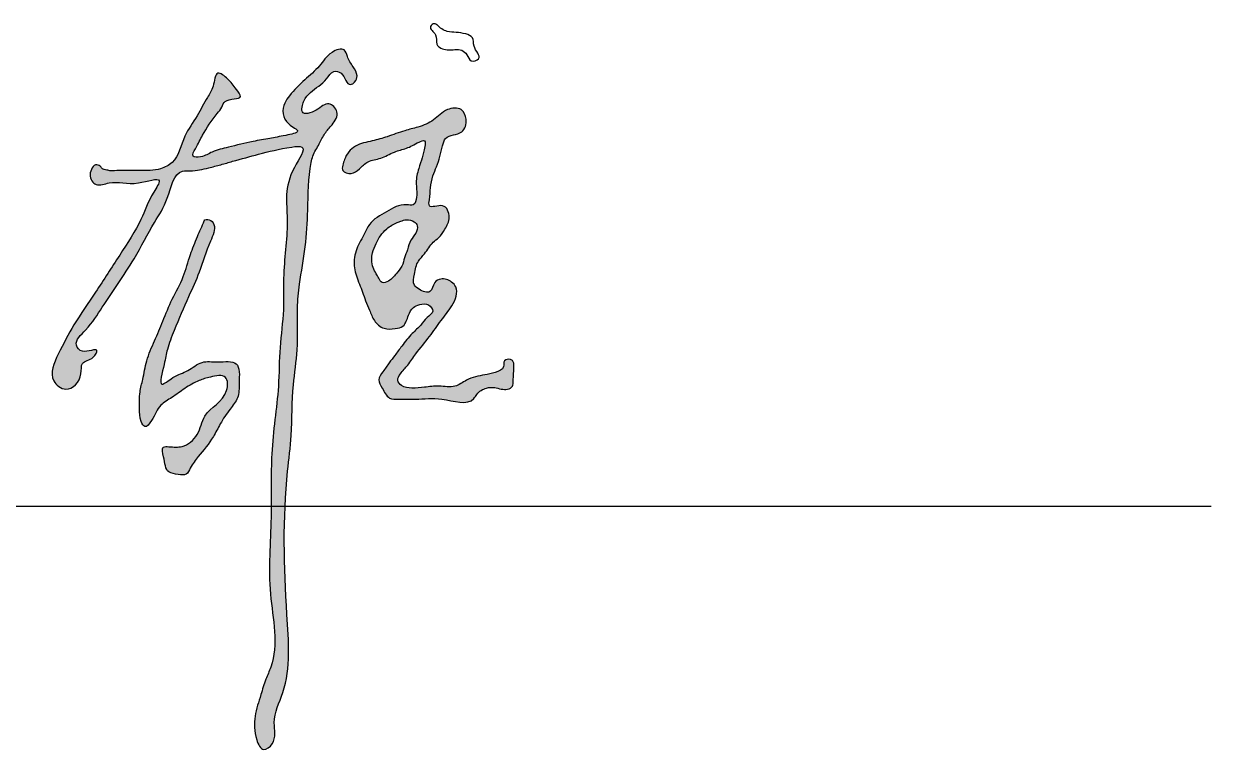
# Model space of a CAD drawing. Extents: x 174641 to 414490, y 73126 to 493158.
# Drawn here: x 202429 to 204272, y 405092 to 406224 of the extents above; entities that cross this region are included whole.
import ezdxf

# ---------------------------------------------------------------- set-up
doc = ezdxf.new("R2010")
doc.units = 0
doc.header["$LTSCALE"] = 1000
doc.header["$MEASUREMENT"] = 0
doc.layers.add('文字和字符', color=7, linetype='Continuous')

msp = doc.modelspace()

# ---------------------------------------------------------------- hatches: boundary and pattern name
at = {"layer": '文字和字符'}
h = msp.add_hatch(color=6, dxfattribs=at)
edge = h.paths.add_edge_path()
edge.add_spline(control_points=[(202577, 405996), (202577.3, 405996), (202614.1, 405996.2), (202637.1, 405995.5), (202669.2, 406011.1), (202675.2, 406048.6), (202698.2, 406078.8), (202711.7, 406106.6), (202724.7, 406125), (202726.3, 406154.4), (202748.7, 406136.2), (202756, 406125.8), (202773, 406104.2), (202741.4, 406109.7), (202736.9, 406093.3), (202722.9, 406077.7), (202708.1, 406054.7), (202698.9, 406035.1), (202687.5, 406016), (202708.4, 406016.6), (202722.5, 406026.6), (202751.5, 406033.1), (202780.1, 406040.6), (202811.5, 406046), (202830.4, 406049.5), (202863.2, 406055.9), (202830.3, 406070.2), (202829.2, 406096.1), (202845.7, 406117.7), (202863.7, 406136.5), (202889, 406156.8), (202901.2, 406178.5), (202926.9, 406188.3), (202931.8, 406169.8), (202939, 406158.1), (202948.3, 406144.8), (202944.3, 406133.5), (202930.6, 406124.7), (202926.9, 406147.8), (202907.5, 406151.7), (202896.3, 406131.5), (202877.5, 406122), (202864.4, 406107.1), (202861.1, 406096.7), (202859.2, 406080.6), (202885.9, 406088.1), (202900.3, 406105.8), (202920.7, 406085.9), (202908.6, 406067.1), (202895.4, 406054), (202887.9, 406035.9), (202878, 406022.2), (202870.6, 405987.4), (202870.5, 405940.2), (202867, 405877), (202857.3, 405826.9), (202852.2, 405773.4), (202856.3, 405720.9), (202844.6, 405655.7), (202846.2, 405592.6), (202830.8, 405474.4), (202833.4, 405342.3), (202845.3, 405208), (202812.6, 405145.3), (202823, 405110.8), (202799.2, 405091.9), (202779.9, 405134), (202793.4, 405168), (202803.5, 405205.4), (202826.9, 405253.5), (202805.2, 405342), (202814.9, 405450.8), (202811.6, 405541.5), (202818.5, 405609.1), (202825.8, 405663.9), (202825.2, 405720.9), (202833.8, 405778.7), (202830.5, 405844.9), (202842.8, 405922), (202830.3, 405978.7), (202872.1, 406035.8), (202828.8, 406030.6), (202798.2, 406022.2), (202760.3, 406012.5), (202734.8, 406004.8), (202712.9, 405999.4), (202693.7, 405994.7), (202662, 405997.1), (202655, 405950.7), (202627.8, 405910.5), (202597.9, 405850.7), (202557.6, 405795.9), (202532, 405753.2), (202504.6, 405729.6), (202521.1, 405709.6), (202548.5, 405724.4), (202536, 405701.2), (202516.4, 405700.7), (202521.3, 405673.4), (202498.1, 405648.5), (202465.1, 405673.7), (202484.7, 405716.1), (202507.1, 405759), (202542.7, 405809.6), (202576.5, 405863.2), (202611.5, 405916), (202622.9, 405951.3), (202648.2, 405989.5), (202596.2, 405969.3), (202571.6, 405982.5), (202540.9, 405969.3), (202527.5, 405988.9), (202538.9, 406008.7), (202548.8, 406002.1), (202551.7, 405997.5), (202557.2, 405997), (202564, 405994.5), (202576.8, 405996), (202577, 405996)], knot_values=[0, 0, 0, 0, 30.010681, 59.710914, 78.593199, 120.407305, 154.524141, 185.004149, 203.061643, 222.774317, 238.80713, 258.455944, 270.333782, 293.330836, 302.766156, 314.154011, 351.592667, 373.783884, 384.727657, 395.744414, 413.857163, 437.957453, 474.261753, 498.637383, 521.996218, 540.039757, 556.440551, 586.981856, 599.46137, 631.292047, 659.861277, 686.798362, 704.454635, 714.77327, 731.806988, 745.746399, 755.60273, 762.331918, 783.607358, 794.2488, 808.935268, 839.224822, 854.000646, 861.29652, 870.524529, 890.282084, 910.927322, 927.245681, 946.958313, 963.356978, 980.390735, 1000.003082, 1009.515457, 1078.314372, 1130.678307, 1184.843128, 1219.935368, 1279.461792, 1329.992924, 1402.614913, 1454.086505, 1659.988392, 1772.185683, 1817.246483, 1847.677046, 1862.240127, 1879.608782, 1944.488332, 1967.79145, 1986.349178, 2091.415626, 2201.453187, 2292.790848, 2342.000053, 2390.03078, 2446.006624, 2499.916829, 2551.206876, 2630.928051, 2705.368541, 2736.511304, 2751.139397, 2799.882761, 2838.437816, 2856.100871, 2874.060326, 2900.839764, 2911.90203, 2956.44123, 2995.684828, 3055.617738, 3138.927419, 3179.415616, 3204.798199, 3217.112426, 3237.828089, 3249.032304, 3266.585733, 3281.97368, 3312.759311, 3333.895438, 3372.534497, 3420.293911, 3476.863372, 3540.284988, 3599.822241, 3643.146119, 3661.15915, 3690.737213, 3733.200125, 3751.837118, 3768.448916, 3785.656639, 3792.541545, 3796.752385, 3800.355287, 3806.580356, 3819.839144, 3819.839144, 3819.839144, 3819.839144], degree=3, periodic=0)
h = msp.add_hatch(color=6, dxfattribs=at)
edge = h.paths.add_edge_path()
edge.add_spline(control_points=[(202927, 406013.1), (202927.1, 406013.4), (202944.1, 406040.7), (202968.8, 406040.4), (202994.8, 406048.8), (203017.7, 406057.7), (203042.6, 406063.3), (203066.4, 406072.8), (203082.4, 406092.3), (203109.2, 406095), (203117.8, 406074.4), (203111.5, 406049.6), (203083.7, 406052.5), (203076.9, 406026.7), (203072.8, 406007.6), (203062.9, 405987), (203060, 405969), (203059.3, 405955), (203056, 405934.6), (203082.8, 405948.6), (203092.4, 405922.5), (203083.6, 405905.9), (203075, 405892.5), (203060.8, 405883.1), (203053.7, 405868.2), (203038.8, 405854.5), (203035.7, 405837.3), (203032, 405819.1), (203044.1, 405810.3), (203062.3, 405802.7), (203064.1, 405822.4), (203078.2, 405830), (203091.6, 405825.4), (203105.3, 405810.7), (203094.5, 405784.5), (203075.8, 405763.5), (203058.7, 405736.9), (203039.7, 405715.6), (203026.2, 405694.5), (203015, 405683.2), (203007.1, 405670.7), (203016.7, 405659.6), (203032.5, 405658), (203052, 405659.6), (203073.9, 405662.9), (203097.6, 405657.8), (203114.1, 405670.7), (203135.3, 405678), (203154, 405679.9), (203176, 405688), (203172, 405703.6), (203189.6, 405704.1), (203190, 405691.4), (203189.2, 405681.1), (203188.6, 405670.9), (203188.8, 405660.3), (203175.9, 405654), (203162.6, 405659.9), (203145.2, 405659.5), (203133.6, 405652), (203120.7, 405629.3), (203078.7, 405645.5), (203042.2, 405640.5), (203015.7, 405641.6), (202993.7, 405640.7), (202986.8, 405657.1), (202977.1, 405671.3), (202987.4, 405685), (202995.6, 405697), (203005.7, 405710.2), (203017.3, 405725.5), (203029.7, 405742.1), (203045.3, 405755), (203053.1, 405767.8), (203067.5, 405776.4), (203057.2, 405790.5), (203044.3, 405788.9), (203031.8, 405783.9), (203025.1, 405770.3), (203021.1, 405753.6), (203003.8, 405750), (202987, 405749), (202971.9, 405762.2), (202966.4, 405779), (202959.1, 405793.2), (202954.2, 405811.6), (202944.2, 405831.5), (202939.8, 405858.5), (202947.6, 405880.3), (202958, 405897.2), (202966.3, 405918), (202992.4, 405931.7), (203014.3, 405945.9), (203035.8, 405940.4), (203040.7, 405959.2), (203036.4, 405976.8), (203041.2, 405997.8), (203047.8, 406016.4), (203051.1, 406028.5), (203053.1, 406044.8), (203036.5, 406037.5), (203024.7, 406029.9), (203002.3, 406025.6), (202984.8, 406013.6), (202963.2, 406012), (202950.8, 405998.7), (202938.8, 405989.7), (202918.2, 405992.7), (202927, 406012.9), (202927, 406013.1)], knot_values=[0, 0, 0, 0, 24.512001, 49.882294, 72.277412, 98.738469, 118.409447, 143.109669, 167.776883, 187.618262, 203.042037, 222.126752, 247.275306, 258.48372, 289.86628, 303.795246, 321.379231, 338.707377, 347.328395, 366.307106, 385.237264, 403.506228, 418.562709, 428.786369, 449.648574, 463.118664, 483.023077, 498.54091, 507.708607, 523.614939, 538.272825, 548.331434, 564.446663, 573.613544, 601.356343, 627.727416, 655.753502, 687.468657, 707.386499, 724.030195, 733.822997, 742.988374, 758.369859, 776.521682, 797.368312, 820.285411, 838.875384, 852.53501, 881.495768, 896.424896, 904.484831, 916.221913, 924.49056, 934.624145, 946.353648, 953.359124, 961.492881, 980.267656, 992.004738, 1008.557493, 1015.80342, 1061.650078, 1099.490071, 1123.473109, 1136.892554, 1154.792681, 1167.453766, 1180.555905, 1196.223819, 1209.542153, 1226.270416, 1249.735518, 1266.970627, 1281.05191, 1293.130439, 1303.91699, 1316.71909, 1326.731209, 1339.888064, 1357.279911, 1369.076666, 1385.0742, 1402.881823, 1419.32573, 1433.82478, 1447.087554, 1471.921893, 1495.500471, 1520.791964, 1533.894554, 1550.83807, 1581.024251, 1611.984954, 1621.45011, 1633.096343, 1654.387173, 1674.742462, 1691.115782, 1707.380906, 1715.678547, 1723.570803, 1743.940975, 1761.902668, 1783.344225, 1802.439161, 1818.418402, 1831.919163, 1844.453477, 1860.498716, 1860.498716, 1860.498716, 1860.498716], degree=3, periodic=0)
edge = h.paths.add_edge_path(flags=16)
edge.add_spline(control_points=[(203008.6, 405915.1), (203008.4, 405915), (202990.9, 405906.4), (202982.7, 405895.4), (202975.7, 405882.1), (202970, 405870), (202968.7, 405857.1), (202970.7, 405845.8), (202975.4, 405836.4), (202980, 405829), (202984.9, 405819.8), (202998.3, 405825.2), (203006.3, 405835.4), (203016.8, 405846.8), (203019.6, 405860.7), (203025.1, 405873.7), (203028.3, 405887.9), (203037.8, 405897.6), (203041.4, 405909.2), (203034.5, 405918.7), (203023.3, 405920.3), (203016.2, 405918.3), (203008.7, 405915.1), (203008.6, 405915.1)], knot_values=[0, 0, 0, 0, 17.49913, 30.768414, 43.809406, 57.820521, 67.761158, 79.395962, 89.172864, 96.402516, 104.532234, 113.624822, 128.719094, 142.570854, 155.091253, 167.081152, 182.063386, 194.044375, 204.792336, 212.007375, 223.839632, 231.821798, 237.531752, 237.531752, 237.531752, 237.531752], degree=3, periodic=0)
h = msp.add_hatch(color=6, dxfattribs=at)
edge = h.paths.add_edge_path()
edge.add_spline(control_points=[(202709.1, 405917.9), (202709, 405917.7), (202696.4, 405888.3), (202686.9, 405865.4), (202677.9, 405829.2), (202658.9, 405797.5), (202645.5, 405763.5), (202632.3, 405731.7), (202618.8, 405702.4), (202615.1, 405674.9), (202607.9, 405650.7), (202609.2, 405627.9), (202608.7, 405610.8), (202617.3, 405594), (202632.3, 405613.8), (202637.7, 405631.4), (202660.6, 405644.3), (202678.8, 405658.3), (202699.2, 405670.3), (202719.1, 405676.1), (202746.2, 405681.3), (202745.8, 405638.9), (202707.5, 405624.9), (202702, 405585.2), (202677.8, 405565.3), (202659.4, 405567.2), (202641.4, 405568.2), (202648.4, 405547), (202648.6, 405526.8), (202667.7, 405524.8), (202682.2, 405522.2), (202688.8, 405538.3), (202703.1, 405556.4), (202721.6, 405577.8), (202734.3, 405604.8), (202747.4, 405624), (202763.8, 405643.5), (202762.7, 405667.6), (202765.8, 405703.6), (202730.6, 405697.2), (202704.9, 405702.2), (202683.8, 405683), (202663.3, 405678.8), (202635.4, 405654), (202648.1, 405696.1), (202651.3, 405719.8), (202665.9, 405756.5), (202682.4, 405795.3), (202703.7, 405841.1), (202714.2, 405878.3), (202728.4, 405906.7), (202719.4, 405922.2), (202709.1, 405918), (202709.1, 405917.9)], knot_values=[0, 0, 0, 0, 24.542793, 52.435959, 85.650583, 121.512598, 155.916917, 186.540407, 217.474406, 244.606868, 263.102829, 287.388558, 305.597528, 314.527085, 327.332873, 353.193682, 372.630675, 395.352625, 418.617204, 435.772151, 457.249665, 475.959444, 524.49024, 552.742939, 580.507685, 599.437854, 607.362997, 621.159879, 644.090151, 657.95728, 669.398503, 679.892715, 700.008206, 736.031643, 756.664286, 782.242284, 801.590045, 823.390719, 851.090423, 877.54929, 900.135028, 924.011869, 947.574779, 965.855715, 994.232281, 1016.328926, 1045.309406, 1098.032674, 1136.336698, 1183.774373, 1208.195694, 1217.866995, 1225.149506, 1225.149506, 1225.149506, 1225.149506], degree=3, periodic=0)

# ---------------------------------------------------------------- linework, layer by layer
msp.add_line((200671.8, 405475.4), (204271.8, 405475.4))
at = {"layer": '文字和字符', "color": 6}
for points, start_tangent, end_tangent in [([(203070.9, 406221.3), (203086.1, 406211.9), (203100.2, 406210.2), (203114.9, 406207.8), (203125.4, 406202), (203127.8, 406189.1), (203134.8, 406169.2), (203123.6, 406166.2), (203116.6, 406175.6), (203109, 406182.6), (203086.1, 406183.2), (203070.3, 406192), (203068, 406206.7), (203060.3, 406219.6), (203066.2, 406223.7), (203070.9, 406221.3)], (0.676765, -0.736199), (0.676765, -0.736199)), ([(202577, 405996), (202609.4, 405996), (202641.4, 405998.7), (202659.3, 406008.5), (202679.2, 406049.1), (202698, 406080.8), (202714.2, 406109.5), (202723, 406126.9), (202730.5, 406146.9), (202745.4, 406138.2), (202759.1, 406121.9), (202765.4, 406110.7), (202741.7, 406103.2), (202736.5, 406094.5), (202729.2, 406084.5), (202706.7, 406050.9), (202695.5, 406029.7), (202691.8, 406018.4), (202703.6, 406017.2), (202721.7, 406024.7), (202746.7, 406032.2), (202784.9, 406041.1), (202810.8, 406045.9), (202835.6, 406050.5), (202854, 406057.1), (202840.3, 406068.3), (202834, 406100.7), (202841.5, 406112), (202865.2, 406136.9), (202887.7, 406158.1), (202907.6, 406179.3), (202926.3, 406183), (202931.3, 406173.1), (202940.1, 406156.9), (202946.3, 406143.1), (202942.6, 406133.2), (202936.3, 406129.4), (202921.4, 406146.9), (202910.1, 406149.4), (202898.9, 406138.2), (202873.9, 406117), (202864, 406104.5), (202861.5, 406097), (202861.5, 406087), (202882.7, 406089.5), (202902.6, 406099.5), (202915.1, 406087), (202907.6, 406067.1), (202896.4, 406053.4), (202887.7, 406037.2), (202877.7, 406018.4), (202875.2, 406008.5), (202869.8, 405934.3), (202865.8, 405877.8), (202857.1, 405819.9), (202853.8, 405782.1), (202853.5, 405717.8), (202847.5, 405663.5), (202844.1, 405585.1), (202838.6, 405529.7), (202837.5, 405307.1), (202831, 405186), (202817.9, 405139.1), (202814.6, 405106.4), (202801.5, 405097.7), (202790.6, 405112.9), (202797.1, 405182.8), (202804.8, 405206.8), (202812.4, 405225.3), (202812, 405338.9), (202812.8, 405457.8), (202814, 405556.6), (202818.8, 405609.5), (202824.2, 405661.2), (202826.8, 405721.6), (202832, 405779.7), (202832.6, 405835.1), (202837.9, 405921.1), (202849.1, 406000.8), (202860.7, 406032.4), (202844.9, 406032.4), (202793.5, 406021.1), (202753.2, 406010.3), (202734.9, 406005), (202716.1, 406000.2), (202687.5, 405995.5), (202675.5, 405995), (202651.9, 405953.1), (202632.1, 405915.5), (202600.3, 405859.1), (202550.9, 405783.8), (202525, 405748.5), (202510.9, 405725), (202520.3, 405715.6), (202542.6, 405716.7), (202536.8, 405706.2), (202520.3, 405696.8), (202517.9, 405680.3), (202494.4, 405656.8), (202475.6, 405669.7), (202482.6, 405710.9), (202506.9, 405756.4), (202540.6, 405807.5), (202578, 405864.9), (202610.9, 405920.2), (202630.9, 405962.6), (202639.2, 405980.2), (202607.4, 405976.7), (202561.5, 405976.7), (202541.5, 405974.3), (202532.1, 405989.6), (202542.6, 406004.9), (202549.1, 406001.2), (202552.3, 405997.9), (202556.1, 405997), (202562.7, 405995.6), (202577, 405996)], (1, 0), (1, 0)), ([(202927, 406013.1), (202943.8, 406033.6), (202969.9, 406042), (202993.2, 406048.5), (203020.3, 406057.8), (203040.8, 406063.4), (203065, 406074.6), (203086.5, 406090.4), (203107.9, 406090.4), (203115.4, 406075.5), (203108.8, 406056), (203083.7, 406045.7), (203079, 406034.5), (203069.7, 406001.9), (203064.1, 405987.9), (203060.4, 405969.3), (203058.5, 405950.7), (203058.5, 405941.3), (203079, 405941.3), (203089.3, 405923.6), (203082.7, 405905), (203073, 405891.9), (203064.6, 405884.8), (203051, 405866.8), (203041.7, 405855.6), (203035.2, 405835.1), (203035.2, 405818.3), (203042.6, 405811.8), (203059.4, 405808.1), (203066.9, 405822.1), (203076.2, 405827.6), (203093, 405823), (203099.5, 405815.5), (203093.5, 405786.2), (203076.6, 405763.2), (203058.9, 405738.6), (203037.7, 405711.7), (203025.1, 405694.2), (203013.5, 405680.4), (203009.5, 405670.6), (203015.3, 405662.6), (203031.4, 405658.5), (203051, 405659.7), (203073.5, 405661.4), (203098.2, 405661.4), (203116.1, 405670.6), (203129.9, 405675.8), (203160.5, 405682.7), (203173.7, 405691.9), (203174.9, 405700.6), (203187.5, 405701.1), (203189.8, 405692.5), (203189.3, 405681.6), (203188.7, 405668.9), (203187.5, 405661.4), (203180, 405656.8), (203159.9, 405659.1), (203147.2, 405658.5), (203132.2, 405648.7), (203127.6, 405642.4), (203078.1, 405641.3), (203037.2, 405641.3), (203011.2, 405641.3), (202996.8, 405643), (202985.3, 405658.5), (202980.1, 405671.2), (202986.5, 405683.9), (202996.3, 405697.7), (203004.9, 405709.2), (203015.8, 405723.6), (203032, 405743.2), (203045.2, 405756.3), (203055, 405767.9), (203063.7, 405777.7), (203057.3, 405787.5), (203043.5, 405788.1), (203033.7, 405783.5), (203026.2, 405771.4), (203017.6, 405754.7), (203005.5, 405750.7), (202988.2, 405751.2), (202973.2, 405763.3), (202965.7, 405779.4), (202959.4, 405793.8), (202954.9, 405807.4), (202945.3, 405832.5), (202942, 405857.7), (202950.2, 405883.8), (202957, 405896.2), (202965.7, 405912.4), (202991.8, 405931.9), (203023.4, 405942.9), (203033.6, 405942.9), (203038.8, 405954.4), (203038.1, 405977.4), (203042, 405999.1), (203047.4, 406015.9), (203051.5, 406033), (203050.9, 406042), (203042.6, 406040.1), (203022.8, 406030.5), (203004.2, 406024.7), (202983.1, 406015.1), (202963.3, 406009.4), (202949.9, 405998.5), (202937.1, 405991.5), (202924.3, 405996), (202927, 406013.1)], (0.284283, 0.95874), (0.284283, 0.95874)), ([(202709.1, 405917.9), (202698.7, 405893.5), (202687.7, 405865.5), (202676.7, 405831.3), (202659.6, 405796.5), (202644.9, 405762.3), (202632.1, 405731.8), (202619.9, 405700.7), (202613.8, 405672), (202609.5, 405652.4), (202608.9, 405626.2), (202611.4, 405606.7), (202616.9, 405598.7), (202627.2, 405607.9), (202641.9, 405631.7), (202659, 405643.9), (202679.1, 405657.9), (202701.1, 405670.1), (202718.8, 405675.6), (202742.1, 405675), (202743.9, 405654.9), (202710.1, 405614.8), (202698.2, 405586.6), (202674.7, 405567.9), (202654.3, 405567.5), (202645.7, 405566.6), (202646.2, 405551.7), (202654.3, 405528.3), (202668.8, 405524.5), (202681.1, 405524.9), (202687.5, 405534.3), (202699.9, 405552.1), (202723.3, 405583.2), (202734, 405602.8), (202749.3, 405625.8), (202760.8, 405643.3), (202763.4, 405666.7), (202758.8, 405696.3), (202730.3, 405699), (202705.9, 405698.3), (202683.6, 405685.5), (202660.5, 405674.6), (202643.6, 405664.5), (202646.9, 405695), (202652, 405718.3), (202662.5, 405747.8), (202684.9, 405800.2), (202701.3, 405838.2), (202718.9, 405886.4), (202724.2, 405912.3), (202716.8, 405919.7), (202709.1, 405917.9)], (-0.394162, -0.919041), (-0.394162, -0.919041)), ([(203008.6, 405915.1), (202992.3, 405905.5), (202982.7, 405894.8), (202976, 405882.5), (202970.3, 405868.4), (202969.2, 405857.7), (202971.4, 405845.3), (202976, 405835.8), (202979.9, 405829), (202985.5, 405822.3), (202995.1, 405824.5), (203006.9, 405835.8), (203015.8, 405847.8), (203020, 405860.7), (203024.4, 405872.9), (203030, 405888.1), (203037.3, 405898.8), (203039.6, 405910.2), (203035.1, 405916.5), (203022.7, 405919.6), (203014.3, 405917.4), (203008.6, 405915.1)], (-0.928724, -0.370772), (-0.928724, -0.370772))]:
    msp.add_spline(points, degree=3, dxfattribs=dict(at, start_tangent=start_tangent, end_tangent=end_tangent))

doc.saveas('drawing.dxf')
